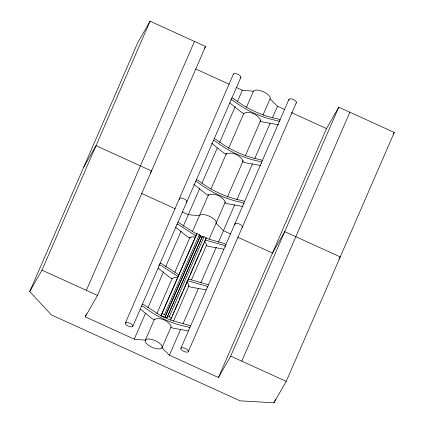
<?xml version="1.0" encoding="UTF-8"?>
<svg xmlns="http://www.w3.org/2000/svg" width="424" height="424" viewBox="0 0 424 424"><rect width="100%" height="100%" fill="white"/><g stroke="black" fill="none" stroke-linecap="round" stroke-linejoin="round"><path stroke-width="0.64" d="M207.516 287.165L207.601 286.741L205.751 285.898L187.45 280.709M262.292 160.988L262.377 160.558L260.527 159.716C244.261 156.514 229.236 149.619 216.123 139.491L214.274 138.648M279.962 120.278L280.047 119.849L278.197 119.006C261.931 115.805 246.906 108.91 233.794 98.781L231.944 97.939L231.605 98.251M170.962 327.116L162 347.765A9.158 3.678 23.5 0 1 147.923 344.85A9.158 3.678 23.5 0 1 151.103 339.295A9.158 3.678 23.5 0 1 162 347.765L169.415 355.185L218.445 377.519L326.507 128.573L338.765 107.166L394.272 132.447L286.205 381.393L273.946 402.8L240.074 400.844L51.357 314.884L29.728 291.553L137.795 42.607L150.054 21.2L205.555 46.481L97.493 295.427L85.235 316.834L134.26 339.168L145.347 340.175L154.575 318.928M29.728 291.553L41.992 270.146L150.054 21.2M86.395 290.371L194.457 41.425M85.235 316.834L86.549 313.802M125.382 322.998L233.449 74.052M132.786 326.369A4.07 1.632 23.5 0 0 127.942 322.606A4.07 1.632 23.5 0 0 126.527 325.076A4.07 1.632 23.5 0 0 132.786 326.369L240.848 77.422M134.26 339.168L145.596 313.06M147.965 307.596L163.516 271.773M165.625 266.913L181.175 231.091M183.285 226.236L199.625 188.59M201.999 183.126L217.284 147.907M219.659 142.443L235.209 106.62M237.318 101.76L242.327 90.227L253.414 91.234A9.158 3.678 23.5 0 1 263.574 91.817A9.158 3.678 23.5 0 1 270.062 98.819L277.476 106.239L284.652 109.509M156.944 313.463L172.234 278.245M174.868 272.171L190.153 236.958M192.528 231.493L208.603 194.452M210.977 188.987L226.591 153.027M228.637 148.31L243.922 113.091M246.296 107.627L253.414 91.234M160.982 315.742L196.948 233.576L199.296 234.647L200.409 235.845L165.111 316.845L166.961 317.687L202.259 236.687L203.997 236.788L206.35 237.859L171.609 317.889L170.384 320.025L160.982 315.742L196.948 233.576M165.667 315.875L164.56 314.677L199.296 234.647M165.111 316.845L200.409 235.845M166.961 317.687L202.259 236.687M167.517 316.717L169.261 316.818L203.997 236.788M171.699 316.993L170.384 320.025L188.685 325.213L190.535 326.056M172.229 315.779L173.018 313.961M173.543 312.748L174.333 310.93M174.858 309.716L177.227 304.262M177.751 303.049L178.541 301.231M179.071 300.017L182.755 291.532M183.279 290.318L184.069 288.5M184.599 287.286L188.282 278.796M188.807 277.588L189.597 275.77M190.122 274.556L193.805 266.065M194.335 264.857L198.019 256.366M198.543 255.153L199.333 253.335M199.858 252.121L203.547 243.636M204.071 242.422L204.861 240.604M173.596 321.048L188.881 285.829M191.521 279.761L206.541 245.152M209.18 239.078L225.255 202.041M227.365 197.181L243.18 160.749M245.289 155.894L260.575 120.676M262.949 115.211L270.062 98.819M169.415 355.185L180.746 329.072M183.12 323.607L198.406 288.394M200.78 282.93L216.33 247.107M218.44 242.247L234.779 204.601M236.889 199.746L252.439 163.918M254.808 158.454L270.099 123.241M272.468 117.777L277.476 106.239M180.889 348.279L288.951 99.338M188.288 351.65A4.07 1.632 23.5 0 0 183.444 347.892A4.07 1.632 23.5 0 0 182.029 350.356A4.07 1.632 23.5 0 0 188.288 351.65L296.349 102.709M218.445 377.519L230.704 356.107L338.765 107.166M241.802 361.163L349.869 112.222M273.946 402.8L275.526 399.159M83.761 167.083L96.02 145.671L151.527 170.957L150.234 173.209M204.591 48.172L205.555 46.481M205.428 239.465L206.35 237.859M393.302 134.138L394.272 132.447M338.951 259.17L340.239 256.918L284.737 231.637L272.473 253.043L237.795 237.249M230.863 99.958L231.202 99.645L233.052 100.488C246.164 110.616 261.189 117.517 277.455 120.718L279.305 121.561M213.193 140.667L213.532 140.355L215.381 141.197C228.494 151.326 243.519 158.226 259.785 161.427L261.635 162.27L261.719 163.208M196.127 179.983L196.46 179.675L198.31 180.518C211.422 190.646 226.453 197.542 242.714 200.743L244.569 201.586M195.385 181.695L195.718 181.382L197.568 182.225C210.68 192.353 225.711 199.248 241.972 202.455L243.827 203.297L243.911 204.236M176.829 224.429L177.168 224.121L179.018 224.964L195.687 235.781M159.901 263.431L160.24 263.118L162.09 263.961L178.753 274.779M142.093 304.459L142.432 304.146L144.282 304.989L160.945 315.806L165.567 317.83M141.351 306.165L141.69 305.858L143.54 306.7C156.652 316.823 171.678 323.724 187.943 326.925L189.793 327.768M158.592 265.313L159.498 264.83L161.348 265.673L178.011 276.49M195.485 237.048L191.765 236.836L189.735 237.928L187.885 237.085L175.271 226.994M177.815 277.757L174.094 277.545L172.065 278.637L170.209 277.794L158.104 268.106M278.531 124.799L262.265 121.884L260.416 121.041L260.606 120.082C257.978 114.607 249.307 110.399 243.763 113.457L241.913 112.614L229.808 102.926M260.855 165.508L244.595 162.593L242.745 161.751L242.936 160.791C240.307 155.317 231.637 151.108 226.093 154.166L224.243 153.324L211.634 143.233M243.047 206.536L226.787 203.621L224.937 202.778L225.128 201.819C222.494 196.344 213.828 192.13 208.285 195.194L206.435 194.351L193.821 184.26M223.846 249.153L208.237 246.355L206.387 245.512L206.578 244.553L205.243 242.136M206.175 289.862L190.562 287.064L188.712 286.221L188.903 285.262L188.516 284.112L186.618 281.981M188.367 330.89L172.754 328.091L170.904 327.249L171.095 326.289C168.466 320.814 159.795 316.606 154.251 319.664L152.402 318.822L140.296 309.133M205.868 238.288L224.163 243.477L226.013 244.325M205.126 240L223.422 245.189L225.271 246.031L225.361 246.969M188.192 278.997L206.493 284.186L208.343 285.029M199.312 235.336L202.852 236.915M195.687 68.98L229.172 84.233M236.348 87.503L242.327 90.227M291.23 112.503L326.507 128.573M141.658 193.455L175.138 208.709M182.315 211.974L188.293 214.698L199.381 215.705A9.158 3.678 23.5 0 1 209.541 216.293A9.158 3.678 23.5 0 1 216.033 223.289L223.448 230.709L230.619 233.979M177.91 222.409L179.76 223.252L196.429 234.069M199.852 236.82L201.702 237.663M162.207 313.606L164.56 314.677M169.261 316.818L171.609 317.889M41.992 270.146L97.493 295.427M230.704 356.107L286.205 381.393M235.007 224.747A4.07 1.632 23.5 0 1 238.945 223.861A4.07 1.632 23.5 0 1 241.982 227.492M179.5 199.466A4.07 1.632 23.5 0 1 183.444 198.58A4.07 1.632 23.5 0 1 186.481 202.206M289.041 100.276A4.07 1.632 23.5 0 1 292.979 99.391A4.07 1.632 23.5 0 1 296.016 103.021M233.364 74.481A4.07 1.632 23.5 0 1 238.442 74.545A4.07 1.632 23.5 0 1 239.942 77.91"/></g></svg>
